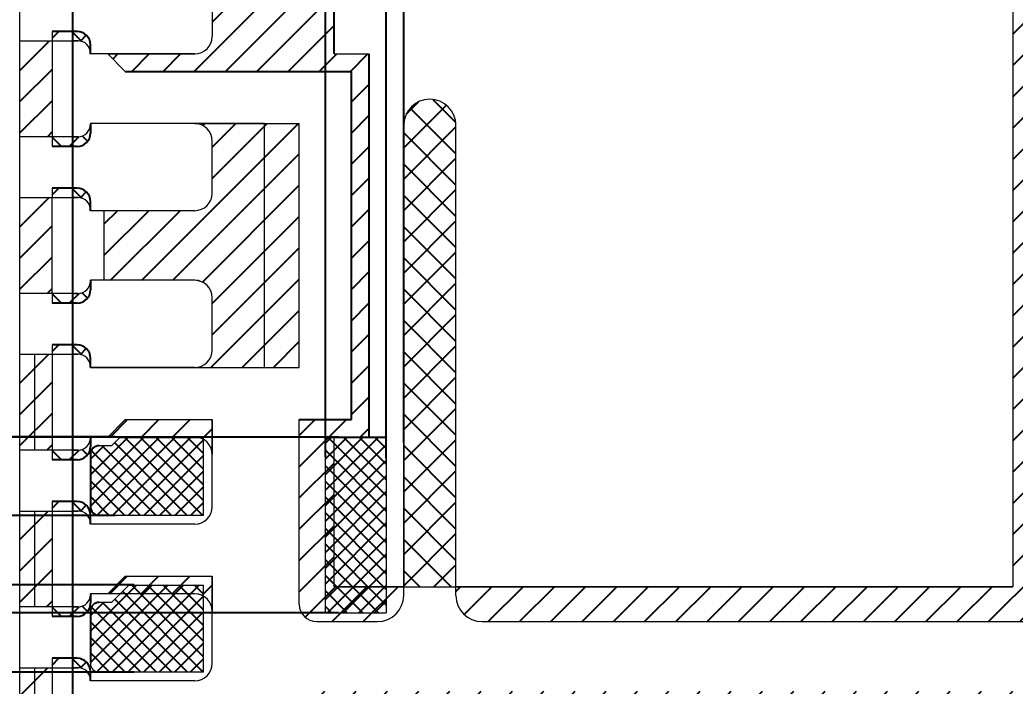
# Model space of a CAD drawing. Extents: x -4.2 to 13.4, y -4.2 to 26.3.
# Drawn here: x 10.206 to 11.636, y 23.501 to 24.457 of the extents above; entities that cross this region are included whole.
import ezdxf

# ---------------------------------------------------------------- set-up
doc = ezdxf.new("R2010")
doc.units = 0
doc.linetypes.add('SLD-Solid', pattern=[0])
doc.layers.add('AM_4', color=3, linetype='Continuous', lineweight=25)
doc.layers.add('LDF', color=7, linetype='SLD-Solid')
doc.layers.add('LF-LINE', color=1, linetype='Continuous')
doc.styles.get("Standard").update_dxf_attribs({"font": 'calibri.ttf'})
doc.dimstyles.new('副本 1 4', dxfattribs={"dimscale": 0.04, "dimtxt": 2.5, "dimasz": 2.5, "dimexe": 1.25, "dimexo": 0.625, "dimtad": 0, "dimdec": 3, "dimlfac": 2, "dimzin": 1, "dimtxsty": 'Standard', "dimcen": 2.5, "dimadec": 0, "dimazin": 0, "dimtfac": 1, "dimtdec": 3, "dimtmove": 0, "dimatfit": 3, "dimfxl": 1, "dimarcsym": 0})

# ---------------------------------------------------------------- blocks, each defined once
blk = doc.blocks.new('A$C153C7E87')
h = blk.add_hatch()
h.set_pattern_fill('ANSI31', color=256, scale=0.002, angle=-90)
h.set_pattern_definition([(315, (0.1790674, -0.5493263), (0.00449013, 0.00449013), [])])
h.paths.add_polyline_path([(0.18918, -0.5628), (0.18918, -0.49655), (0.17993, -0.49655), (0.17993, -0.5428), (0.17393, -0.5428), (0.17393, -0.5628)])
h.paths.add_polyline_path([(0.18918, -0.47905), (0.18918, -0.45155), (0.17993, -0.45155), (0.17993, -0.47905)])
h.paths.add_polyline_path([(0.18918, -0.43405), (0.18918, -0.40655), (0.17993, -0.40655), (0.17993, -0.43405)])
h.paths.add_polyline_path([(0.18918, -0.38905), (0.18918, -0.36155), (0.17993, -0.36155), (0.17993, -0.38905)])
h.paths.add_polyline_path([(0.18918, -0.34405), (0.18918, -0.31655), (0.17993, -0.31655), (0.17993, -0.34405)])
h.paths.add_polyline_path([(0.18918, -0.29905), (0.18918, -0.25405), (0.17993, -0.25405), (0.17993, -0.29905)])
h.paths.add_polyline_path([(0.18918, -0.23655), (0.18918, -0.20905), (0.17993, -0.20905), (0.17993, -0.23655)])
h.paths.add_polyline_path([(0.18918, -0.19155), (0.18918, -0.16405), (0.17993, -0.16405), (0.17993, -0.19155)])
h.paths.add_polyline_path([(0.18918, -0.14655), (0.18918, -0.11905), (0.17993, -0.11905), (0.17993, -0.14655)])
h.paths.add_polyline_path([(0.18918, -0.10155), (0.18918, -0.07405), (0.17993, -0.07405), (0.17993, -0.10155)])
h.paths.add_polyline_path([(0.18918, -0.05655), (0.18918, 0.0022), (0.17993, 0.0022), (0.17993, -0.05655)])
h.paths.add_polyline_path([(0.15893, 0.0232), (0.15893, 0.03245), (0.13818, 0.03245), (0.13818, 0.0232)])
h.paths.add_polyline_path([(0.12068, 0.0232), (0.12068, 0.03245), (0.09318, 0.03245), (0.09318, 0.0232)])
h.paths.add_polyline_path([(0.07568, 0.0232), (0.07568, 0.03245), (0.04818, 0.03245), (0.04818, 0.0232)])
h.paths.add_polyline_path([(0.03068, 0.0232), (0.03068, 0.03245), (0.00318, 0.03245), (0.00318, 0.0232)])
h.paths.add_polyline_path([(-0.01432, 0.0232), (-0.01432, 0.03245), (-0.04182, 0.03245), (-0.04182, 0.0232)])
h.paths.add_polyline_path([(-0.05932, 0.0232), (-0.05932, 0.03245), (-0.08682, 0.03245), (-0.08682, 0.0232)])
h.paths.add_polyline_path([(-0.10432, 0.0232), (-0.10432, 0.03245), (-0.13182, 0.03245), (-0.13182, 0.0232)])
h.paths.add_polyline_path([(-0.14932, 0.0232), (-0.14932, 0.03245), (-0.17682, 0.03245), (-0.17682, 0.0232)])
h.paths.add_polyline_path([(-0.19432, 0.0232), (-0.19432, 0.03245), (-0.22182, 0.03245), (-0.22182, 0.0232)])
h.paths.add_polyline_path([(-0.23932, 0.0232), (-0.23932, 0.03245), (-0.26682, 0.03245), (-0.26682, 0.0232)])
h.paths.add_polyline_path([(-0.28432, 0.0232), (-0.28432, 0.03245), (-0.31107, 0.03245), (-0.31107, 0.0232)])
h.paths.add_polyline_path([(-0.28732, -0.59805), (-0.28732, -0.5888), (-0.31107, -0.5888), (-0.31107, -0.59805)])
h.paths.add_polyline_path([(-0.24232, -0.59805), (-0.24232, -0.5888), (-0.26982, -0.5888), (-0.26982, -0.59805)])
h.paths.add_polyline_path([(-0.19732, -0.59805), (-0.19732, -0.5888), (-0.22482, -0.5888), (-0.22482, -0.59805)])
h.paths.add_polyline_path([(-0.15232, -0.59805), (-0.15232, -0.5888), (-0.17982, -0.5888), (-0.17982, -0.59805)])
h.paths.add_polyline_path([(-0.10732, -0.59805), (-0.10732, -0.5888), (-0.13482, -0.5888), (-0.13482, -0.59805)])
h.paths.add_polyline_path([(-0.06232, -0.59805), (-0.06232, -0.5888), (-0.08982, -0.5888), (-0.08982, -0.59805)])
h.paths.add_polyline_path([(-0.01732, -0.59805), (-0.01732, -0.5888), (-0.04482, -0.5888), (-0.04482, -0.59805)])
h.paths.add_polyline_path([(0.02768, -0.59805), (0.02768, -0.5888), (0.00018, -0.5888), (0.00018, -0.59805)])
h.paths.add_polyline_path([(0.07268, -0.59805), (0.07268, -0.5888), (0.04518, -0.5888), (0.04518, -0.59805)])
h.paths.add_polyline_path([(0.11768, -0.59805), (0.11768, -0.5888), (0.09018, -0.5888), (0.09018, -0.59805)])
h.paths.add_polyline_path([(0.15893, -0.59805), (0.15893, -0.5888), (0.13518, -0.5888), (0.13518, -0.59805)])
at = {"linetype": 'ByBlock', "ltscale": 10}
h = blk.add_hatch(dxfattribs=at)
h.set_pattern_fill('ANSI37', color=3, scale=0.002, angle=90, style=0)
h.set_pattern_definition([(135, (-0.058488, 0.0201184), (-0.0044901, -0.0044901), []), (225, (-0.058488, 0.0201184), (0.0044901, -0.0044901), [])])
h.paths.add_polyline_path([(-0.05932, 0.0232), (-0.05932, 0.0172), (-0.05662, 0.0172), (-0.05662, 0.0232)])
h.paths.add_polyline_path([(-0.05932, 0.0172), (-0.05932, 0.0157, -0.413571), (-0.06281, 0.0122), (-0.06042, 0.0122, 0.414214), (-0.05662, 0.016), (-0.05662, 0.0172)])
h.paths.add_polyline_path([(-0.04462, 0.0232), (-0.04462, 0.0172), (-0.04182, 0.0172), (-0.04182, 0.0232)])
h.paths.add_polyline_path([(-0.04462, 0.0172), (-0.04462, 0.016, 0.414214), (-0.04082, 0.0122), (-0.03831, 0.0122, -0.414856), (-0.04182, 0.0157), (-0.04182, 0.0172)])
h = blk.add_hatch(dxfattribs=at)
h.set_pattern_fill('ANSI37', color=3, scale=0.002, angle=90, style=0)
h.set_pattern_definition([(135, (-0.013488, 0.0201184), (-0.0044901, -0.0044901), []), (225, (-0.013488, 0.0201184), (0.0044901, -0.0044901), [])])
h.paths.add_polyline_path([(-0.01432, 0.0232), (-0.01432, 0.0172), (-0.01162, 0.0172), (-0.01162, 0.0232)])
h.paths.add_polyline_path([(-0.01432, 0.0172), (-0.01432, 0.0157, -0.413571), (-0.01781, 0.0122), (-0.01542, 0.0122, 0.414214), (-0.01162, 0.016), (-0.01162, 0.0172)])
h.paths.add_polyline_path([(0.00038, 0.0232), (0.00038, 0.0172), (0.00318, 0.0172), (0.00318, 0.0232)])
h.paths.add_polyline_path([(0.00038, 0.0172), (0.00038, 0.016, 0.414214), (0.00418, 0.0122), (0.00669, 0.0122, -0.414856), (0.00318, 0.0157), (0.00318, 0.0172)])
h = blk.add_hatch(dxfattribs=at)
h.set_pattern_fill('ANSI37', color=3, scale=0.002, angle=90, style=0)
h.set_pattern_definition([(135, (0.031512, 0.0201184), (-0.0044901, -0.0044901), []), (225, (0.031512, 0.0201184), (0.0044901, -0.0044901), [])])
h.paths.add_polyline_path([(0.03068, 0.0232), (0.03068, 0.0172), (0.03338, 0.0172), (0.03338, 0.0232)])
h.paths.add_polyline_path([(0.03068, 0.0172), (0.03068, 0.0157, -0.413571), (0.02719, 0.0122), (0.02958, 0.0122, 0.414214), (0.03338, 0.016), (0.03338, 0.0172)])
h.paths.add_polyline_path([(0.04538, 0.0232), (0.04538, 0.0172), (0.04818, 0.0172), (0.04818, 0.0232)])
h.paths.add_polyline_path([(0.04538, 0.0172), (0.04538, 0.016, 0.414214), (0.04918, 0.0122), (0.05169, 0.0122, -0.414856), (0.04818, 0.0157), (0.04818, 0.0172)])
h = blk.add_hatch(dxfattribs=at)
h.set_pattern_fill('ANSI37', color=3, scale=0.002, angle=90, style=0)
h.set_pattern_definition([(135, (0.076512, 0.0201184), (-0.0044901, -0.0044901), []), (225, (0.076512, 0.0201184), (0.0044901, -0.0044901), [])])
h.paths.add_polyline_path([(0.07568, 0.0232), (0.07568, 0.0172), (0.07838, 0.0172), (0.07838, 0.0232)])
h.paths.add_polyline_path([(0.07568, 0.0172), (0.07568, 0.0157, -0.413571), (0.07219, 0.0122), (0.07458, 0.0122, 0.414214), (0.07838, 0.016), (0.07838, 0.0172)])
h.paths.add_polyline_path([(0.09038, 0.0232), (0.09038, 0.0172), (0.09318, 0.0172), (0.09318, 0.0232)])
h.paths.add_polyline_path([(0.09038, 0.0172), (0.09038, 0.016, 0.414214), (0.09418, 0.0122), (0.09669, 0.0122, -0.414856), (0.09318, 0.0157), (0.09318, 0.0172)])
h = blk.add_hatch(dxfattribs=at)
h.set_pattern_fill('ANSI37', color=3, scale=0.002, angle=90, style=0)
h.set_pattern_definition([(135, (0.121512, 0.0201184), (-0.0044901, -0.0044901), []), (225, (0.121512, 0.0201184), (0.0044901, -0.0044901), [])])
h.paths.add_polyline_path([(0.12068, 0.0232), (0.12068, 0.0172), (0.12338, 0.0172), (0.12338, 0.0232)])
h.paths.add_polyline_path([(0.12068, 0.0172), (0.12068, 0.0157, -0.413571), (0.11719, 0.0122), (0.11958, 0.0122, 0.414214), (0.12338, 0.016), (0.12338, 0.0172)])
h.paths.add_polyline_path([(0.13538, 0.0232), (0.13538, 0.0172), (0.13818, 0.0172), (0.13818, 0.0232)])
h.paths.add_polyline_path([(0.13538, 0.0172), (0.13538, 0.016, 0.414214), (0.13918, 0.0122), (0.14169, 0.0122, -0.414856), (0.13818, 0.0157), (0.13818, 0.0172)])
h = blk.add_hatch()
h.set_pattern_fill('ANSI31', scale=0.002, angle=-90, style=0)
h.set_pattern_definition([(315, (-9.3719327, 7.568336), (0.004490128, 0.004490128), [])])
h.paths.add_polyline_path([(0.01193, -0.0228), (0.01193, 0.0022), (0.00693, 0.0072), (0.00693, -0.0178, -0.414214), (0.00193, -0.0228)], flags=17)
h.paths.add_polyline_path([(-0.03307, -0.0228), (-0.03307, 0.0022), (-0.03807, 0.0072), (-0.03807, -0.0178, -0.414214), (-0.04307, -0.0228)])
h.paths.add_polyline_path([(-0.07807, -0.0228), (-0.07807, 0.0022), (-0.08307, 0.0072), (-0.08307, -0.0178, -0.414214), (-0.08807, -0.0228)])
h.paths.add_polyline_path([(-0.12307, -0.0228), (-0.12307, 0.0022), (-0.12807, 0.0072), (-0.12807, -0.0178, -0.414214), (-0.13307, -0.0228)])
h.paths.add_polyline_path([(-0.16807, -0.0228), (-0.16807, 0.0022), (-0.17307, 0.0072), (-0.17307, -0.0178, -0.414214), (-0.17807, -0.0228)])
h.paths.add_polyline_path([(-0.21307, -0.0228), (-0.21307, 0.0022), (-0.21807, 0.0072), (-0.21807, -0.0178, -0.414214), (-0.22307, -0.0228)])
h.paths.add_polyline_path([(-0.25807, -0.0228), (-0.25807, 0.0022), (-0.26307, 0.0072), (-0.26307, -0.0178, -0.414214), (-0.26807, -0.0228)])
h.paths.add_polyline_path([(-0.28307, -0.0228, -0.414214), (-0.28807, -0.0178), (-0.28807, 0.0072), (-0.29307, 0.0022), (-0.29307, -0.0228)])
h.paths.add_polyline_path([(-0.28607, -0.0478), (-0.28607, -0.0378), (-0.31107, -0.0378), (-0.31607, -0.0428), (-0.29107, -0.0428, -0.414214)])
h.paths.add_polyline_path([(-0.28607, -0.0728), (-0.28607, -0.0628, -0.414214), (-0.29107, -0.0678), (-0.31607, -0.0678), (-0.31107, -0.0728)])
h.paths.add_polyline_path([(-0.29107, -0.1328, -0.414214), (-0.28607, -0.1378), (-0.28607, -0.1278), (-0.31107, -0.1278), (-0.31607, -0.1328)])
h.paths.add_polyline_path([(-0.28607, -0.1628), (-0.28607, -0.1528, -0.414214), (-0.29107, -0.1578), (-0.31607, -0.1578), (-0.31107, -0.1628)])
h.paths.add_polyline_path([(-0.28607, -0.2078), (-0.28607, -0.1978, -0.414214), (-0.29107, -0.2028), (-0.31607, -0.2028), (-0.31107, -0.2078)])
h.paths.add_polyline_path([(-0.29107, -0.2678, -0.414214), (-0.28607, -0.2728), (-0.28607, -0.2628), (-0.31107, -0.2628), (-0.31607, -0.2678)])
h.paths.add_polyline_path([(-0.25107, -0.3378), (-0.25107, -0.3228), (-0.25107, -0.2928), (-0.26107, -0.2928), (-0.26107, -0.3003), (-0.28607, -0.3003), (-0.28607, -0.2878, -0.414214), (-0.29107, -0.2928), (-0.31707, -0.2928), (-0.31207, -0.2978), (-0.31207, -0.3078), (-0.31707, -0.3128), (-0.32107, -0.3128), (-0.32107, -0.31305, -0.414214), (-0.32457, -0.31655), (-0.32607, -0.31655), (-0.32607, -0.33405), (-0.32457, -0.33405, -0.414214), (-0.32107, -0.33755), (-0.32107, -0.3378)])
h.paths.add_polyline_path([(-0.18107, -0.3478), (-0.18107, -0.3003), (-0.20607, -0.3003), (-0.20607, -0.3228), (-0.22857, -0.3228), (-0.22857, -0.3478)])
h.paths.add_polyline_path([(0.13893, -0.5428), (0.13893, -0.5728), (0.14893, -0.5628), (0.17393, -0.5628), (0.17393, -0.5428), (0.14893, -0.5428), (0.14893, -0.5253, 0.414214), (0.13893, -0.5153), (-0.29107, -0.5153, 0.414214), (-0.30107, -0.5253), (-0.30107, -0.5428), (-0.32607, -0.5428), (-0.32607, -0.5628), (-0.30107, -0.5628), (-0.29107, -0.5728), (-0.29107, -0.5428)])
h.paths.add_polyline_path([(-0.25107, -0.5688), (-0.24607, -0.5738), (-0.24607, -0.5578), (-0.26607, -0.5578), (-0.26607, -0.5738), (-0.26107, -0.5688)])
h.paths.add_polyline_path([(-0.20607, -0.5688), (-0.20107, -0.5738), (-0.20107, -0.5578), (-0.22107, -0.5578), (-0.22107, -0.5738), (-0.21607, -0.5688)])
h.paths.add_polyline_path([(-0.16107, -0.5688), (-0.15607, -0.5738), (-0.15607, -0.5578), (-0.17607, -0.5578), (-0.17607, -0.5738), (-0.17107, -0.5688)])
h.paths.add_polyline_path([(-0.11607, -0.5688), (-0.11107, -0.5738), (-0.11107, -0.5578), (-0.13107, -0.5578), (-0.13107, -0.5738), (-0.12607, -0.5688)])
h.paths.add_polyline_path([(-0.07107, -0.5688), (-0.06607, -0.5738), (-0.06607, -0.5578), (-0.08607, -0.5578), (-0.08607, -0.5738), (-0.08107, -0.5688)])
h.paths.add_polyline_path([(-0.02607, -0.5688), (-0.02107, -0.5738), (-0.02107, -0.5578), (-0.04107, -0.5578), (-0.04107, -0.5738), (-0.03607, -0.5688)])
h.paths.add_polyline_path([(0.01893, -0.5688), (0.02393, -0.5738), (0.02393, -0.5578), (0.00393, -0.5578), (0.00393, -0.5738), (0.00893, -0.5688)])
h.paths.add_polyline_path([(0.06393, -0.5688), (0.06893, -0.5738), (0.06893, -0.5578), (0.04893, -0.5578), (0.04893, -0.5738), (0.05393, -0.5688)])
h.paths.add_polyline_path([(0.10893, -0.5688), (0.11393, -0.5738), (0.11393, -0.5578), (0.09393, -0.5578), (0.09393, -0.5738), (0.09893, -0.5688)])
h.paths.add_polyline_path([(0.16493, -0.4753), (0.15993, -0.4703), (0.15993, -0.4603), (0.16493, -0.4553), (0.14893, -0.4553), (0.14893, -0.4753)])
h.paths.add_polyline_path([(0.16493, -0.4303), (0.15993, -0.4253), (0.15993, -0.4153), (0.16493, -0.4103), (0.14893, -0.4103), (0.14893, -0.4303)])
h.paths.add_polyline_path([(0.16493, -0.3853), (0.15993, -0.3803), (0.15993, -0.3703), (0.16493, -0.3653), (0.14893, -0.3653), (0.14893, -0.3853)])
h.paths.add_polyline_path([(0.16493, -0.3403), (0.15993, -0.3353), (0.15993, -0.3253), (0.16493, -0.3203), (0.14893, -0.3203), (0.14893, -0.3403)])
h.paths.add_polyline_path([(0.14693, -0.0578), (0.14693, -0.0528), (0.14693, 0.0022), (0.14227, 0.00686), (0.14193, 0.00651), (0.14193, -0.0178, -0.414214), (0.13693, -0.0228), (0.12193, -0.0228, -0.414214), (0.11693, -0.0178), (0.11693, 0.0072), (0.11193, 0.0022), (0.11193, -0.0628), (0.01193, -0.0628), (0.01193, -0.0478), (-0.04107, -0.0478, 0.414214), (-0.04607, -0.0528), (-0.04607, -0.0703, 0.414214), (-0.03857, -0.0778), (-0.03607, -0.0778), (-0.03607, -0.0578), (0.00693, -0.0578), (0.00693, -0.0678), (0.11693, -0.0678), (0.11693, -0.0578)])
h.paths.add_polyline_path([(0.16493, -0.0978), (0.15993, -0.0928), (0.15993, -0.0828), (0.16493, -0.0778), (0.14893, -0.0778), (0.14893, -0.0978)])
h.paths.add_polyline_path([(0.16493, -0.1428), (0.15993, -0.1378), (0.15993, -0.1278), (0.16493, -0.1228), (0.14893, -0.1228), (0.14893, -0.1428)])
h.paths.add_polyline_path([(0.16493, -0.1878), (0.15993, -0.1828), (0.15993, -0.1728), (0.16493, -0.1678), (0.14893, -0.1678), (0.14893, -0.1878)])
h.paths.add_polyline_path([(0.16493, -0.2328), (0.15993, -0.2278), (0.15993, -0.2178), (0.16493, -0.2128), (0.14893, -0.2128), (0.14893, -0.2328)])
h.paths.add_polyline_path([(0.15993, -0.2628), (0.15993, -0.2578), (0.14693, -0.2578), (0.14693, -0.2528), (-0.03607, -0.2528), (-0.03607, -0.0928), (-0.03857, -0.0928, 0.414214), (-0.04607, -0.1003), (-0.04607, -0.2578, 0.414214), (-0.04107, -0.2628)])
h.paths.add_polyline_path([(-0.26107, -0.2478), (-0.26107, -0.2628), (-0.16607, -0.2628), (-0.16607, -0.2928), (-0.07607, -0.2928), (-0.07607, -0.26949), (-0.07607, -0.2628), (-0.06607, -0.2628), (-0.06607, -0.0478), (-0.26107, -0.0478), (-0.26107, -0.0878), (-0.29107, -0.0878, -0.414214), (-0.28607, -0.0928), (-0.28607, -0.1078, -0.414214), (-0.29107, -0.1128), (-0.26107, -0.1128), (-0.26107, -0.2228), (-0.29107, -0.2228, -0.414214), (-0.28607, -0.2278), (-0.28607, -0.2428, -0.414214), (-0.29107, -0.2478)])
h.paths.add_polyline_path([(-0.25107, -0.0828), (-0.22607, -0.0578), (-0.07607, -0.0578), (-0.07607, -0.2528), (-0.25107, -0.2528)], flags=16)
edge = h.paths.add_edge_path()
edge.add_line((0.07193, 0.0082), (0.05193, 0.0082))
edge.add_line((0.05193, 0.0082), (0.05193, -0.0178))
edge.add_arc((0.04693, -0.0178), 0.005, -90, 0, ccw=False)
edge.add_line((0.04693, -0.0228), (0.03193, -0.0228))
edge.add_arc((0.03193, -0.0178), 0.005, -180, -90, ccw=False)
edge.add_line((0.02693, -0.0178), (0.02693, -0.0378))
edge.add_line((0.02693, -0.0378), (0.02693, -0.0478))
edge.add_line((0.02693, -0.0478), (0.09693, -0.0478))
edge.add_line((0.09693, -0.0478), (0.09693, -0.0178))
edge.add_arc((0.09193, -0.0178), 0.005, -90, 0, ccw=False)
edge.add_line((0.09193, -0.0228), (0.07693, -0.0228))
edge.add_arc((0.07693, -0.0178), 0.005, -180, -90, ccw=False)
edge.add_line((0.07193, -0.0178), (0.07193, 0.0082))
h = blk.add_hatch()
h.set_pattern_fill('NET', color=3, scale=0.002, angle=-45)
h.set_pattern_definition([(315, (-0.203535, 1.6764185), (0.004490128, 0.004490128), []), (45, (-0.203535, 1.6764185), (-0.004490128, 0.004490128), [])])
edge = h.paths.add_edge_path()
edge.add_line((-0.03607, -0.0778), (-0.03607, -0.0928))
edge.add_line((-0.03607, -0.0928), (0.09643, -0.0928))
edge.add_arc((0.09643, -0.0853), 0.0075, 270, 360)
edge.add_arc((0.09643, -0.0853), 0.0075, 0, 90)
edge.add_line((0.09643, -0.0778), (-0.03607, -0.0778))
edge = h.paths.add_edge_path()
edge.add_arc((0.15893, -0.0653), 0.005, 0, 360)
edge = h.paths.add_edge_path()
edge.add_arc((0.15893, -0.1103), 0.005, 0, 360)
edge = h.paths.add_edge_path()
edge.add_arc((0.15893, -0.1553), 0.005, 0, 360)
edge = h.paths.add_edge_path()
edge.add_arc((0.15893, -0.2003), 0.005, 0, 360)
edge = h.paths.add_edge_path()
edge.add_arc((0.15893, -0.2453), 0.005, 0, 360)
edge = h.paths.add_edge_path()
edge.add_arc((0.15893, -0.3078), 0.005, 0, 360)
edge = h.paths.add_edge_path()
edge.add_arc((0.15893, -0.3528), 0.005, 0, 360)
edge = h.paths.add_edge_path()
edge.add_arc((0.15893, -0.3978), 0.005, 0, 360)
edge = h.paths.add_edge_path()
edge.add_arc((0.15893, -0.4428), 0.005, 0, 360)
edge = h.paths.add_edge_path()
edge.add_arc((0.15893, -0.4878), 0.005, 0, 360)
h.paths.add_polyline_path([(0.13893, -0.4953), (0.13893, -0.2928), (-0.07607, -0.2928), (-0.07607, -0.3028), (-0.07607, -0.31655), (-0.06107, -0.31655), (-0.06107, -0.30655), (-0.02107, -0.30655), (-0.02107, -0.47405), (-0.12107, -0.47405), (-0.12107, -0.31655), (-0.07607, -0.31655), (-0.07607, -0.3028), (-0.16607, -0.3028), (-0.16607, -0.3628), (-0.29107, -0.3628), (-0.29107, -0.4953)])
h.paths.add_polyline_path([(0.00893, -0.47405), (0.00893, -0.30655), (0.10893, -0.30655), (0.10893, -0.47405)], flags=16)
h.paths.add_polyline_path([(-0.15107, -0.47405), (-0.25107, -0.47405), (-0.25107, -0.37405), (-0.15107, -0.37405)], flags=16)
h.paths.add_polyline_path([(-0.22857, -0.3003), (-0.20607, -0.3003), (-0.20607, -0.2928), (-0.24357, -0.2928), (-0.24357, -0.3228), (-0.22857, -0.3228)], flags=17)
edge = h.paths.add_edge_path()
edge.add_arc((-0.31207, -0.3878), 0.005, 0, 360)
edge = h.paths.add_edge_path()
edge.add_arc((-0.31207, -0.4328), 0.005, 0, 360)
edge = h.paths.add_edge_path()
edge.add_arc((-0.31207, -0.4778), 0.005, 0, 360)
at = {"color": 6, "linetype": 'SLD-Solid'}
blk.add_line((-0.32607, 0.0172), (0.17393, 0.0172), dxfattribs=at)
blk.add_line((-0.32607, 0.0172), (0.17393, 0.0172), dxfattribs=at)
at = {"color": 7, "linetype": 'ByBlock'}
blk.add_line((0.11193, 0.0022), (0.11193, -0.0628), dxfattribs=at)
at = {"color": 7}
for p, q in [((0.01193, -0.0478), (0.01193, -0.0628)), ((0.00693, -0.0578), (0.00693, -0.0678)), ((0.11693, -0.0578), (0.14693, -0.0578)), ((0.01193, -0.0628), (0.11193, -0.0628)), ((0.11693, -0.0678), (0.00693, -0.0678))]:
    blk.add_line(p, q, dxfattribs=at)
at = {"layer": 'LDF', "linetype": 'SLD-Solid', "lineweight": 15}
for p, q in [((-0.34132, 0.03245), (0.18918, 0.03245)), ((-0.08682, 0.03245), (-0.05932, 0.03245)), ((-0.08682, 0.03245), (-0.05932, 0.03245)), ((-0.05932, 0.03245), (-0.05932, 0.0232)), ((-0.05932, 0.03245), (-0.05932, 0.0172)), ((-0.05932, 0.03245), (-0.05932, 0.0232)), ((-0.05932, 0.03245), (-0.05932, 0.0172)), ((-0.04182, 0.0172), (-0.04182, 0.03245)), ((-0.04182, 0.0232), (-0.04182, 0.03245)), ((-0.04182, 0.03245), (-0.01432, 0.03245)), ((-0.04182, 0.0172), (-0.04182, 0.03245)), ((-0.04182, 0.0232), (-0.04182, 0.03245)), ((-0.04182, 0.03245), (-0.01432, 0.03245)), ((-0.01432, 0.03245), (-0.01432, 0.0232)), ((-0.01432, 0.03245), (-0.01432, 0.0172)), ((-0.01432, 0.03245), (-0.01432, 0.0232)), ((-0.01432, 0.03245), (-0.01432, 0.0172)), ((0.00318, 0.0172), (0.00318, 0.03245)), ((0.00318, 0.0232), (0.00318, 0.03245)), ((0.00318, 0.03245), (0.03068, 0.03245)), ((0.00318, 0.0172), (0.00318, 0.03245)), ((0.00318, 0.0232), (0.00318, 0.03245)), ((0.00318, 0.03245), (0.03068, 0.03245)), ((0.03068, 0.03245), (0.03068, 0.0232)), ((0.03068, 0.03245), (0.03068, 0.0172)), ((0.03068, 0.03245), (0.03068, 0.0232)), ((0.03068, 0.03245), (0.03068, 0.0172)), ((0.04818, 0.0172), (0.04818, 0.03245)), ((0.04818, 0.0172), (0.04818, 0.03245)), ((0.07568, 0.03245), (0.07568, 0.0172)), ((0.09318, 0.0172), (0.09318, 0.03245)), ((0.09318, 0.0232), (0.09318, 0.03245)), ((0.09318, 0.03245), (0.12068, 0.03245)), ((0.12068, 0.03245), (0.12068, 0.0232)), ((0.12068, 0.03245), (0.12068, 0.0172)), ((-0.05932, 0.0282), (-0.05932, 0.0172)), ((-0.04182, 0.0172), (-0.04182, 0.0282)), ((-0.01432, 0.0282), (-0.01432, 0.0172)), ((0.00318, 0.0172), (0.00318, 0.0282)), ((0.03068, 0.0282), (0.03068, 0.0172)), ((0.04818, 0.0172), (0.04818, 0.0282)), ((0.07568, 0.0282), (0.07568, 0.0172)), ((0.07568, 0.0282), (0.07568, 0.0172)), ((0.09318, 0.0172), (0.09318, 0.0282)), ((0.12068, 0.0282), (0.12068, 0.0172)), ((-0.05662, 0.0232), (-0.08962, 0.0232)), ((-0.05662, 0.0232), (-0.08962, 0.0232)), ((-0.05932, 0.0232), (-0.05932, 0.0172)), ((-0.05932, 0.0232), (-0.05932, 0.0172)), ((-0.05932, 0.0232), (-0.05932, 0.0172)), ((-0.05932, 0.0232), (-0.05932, 0.0172)), ((-0.01162, 0.0232), (-0.04462, 0.0232)), ((-0.01162, 0.0232), (-0.04462, 0.0232)), ((-0.04182, 0.0172), (-0.04182, 0.0232)), ((-0.04182, 0.0172), (-0.04182, 0.0232)), ((-0.04182, 0.0172), (-0.04182, 0.0232)), ((-0.04182, 0.0172), (-0.04182, 0.0232)), ((-0.01432, 0.0232), (-0.01432, 0.0172)), ((-0.01432, 0.0232), (-0.01432, 0.0172)), ((-0.01432, 0.0232), (-0.01432, 0.0172)), ((-0.01432, 0.0232), (-0.01432, 0.0172)), ((0.03338, 0.0232), (0.00038, 0.0232)), ((0.00318, 0.0172), (0.00318, 0.0232)), ((0.00318, 0.0172), (0.00318, 0.0232)), ((0.00318, 0.0172), (0.00318, 0.0232)), ((0.03338, 0.0232), (0.00318, 0.0232)), ((0.00318, 0.0172), (0.00318, 0.0232)), ((0.03068, 0.0232), (0.03068, 0.0172)), ((0.03068, 0.0232), (0.03068, 0.0172)), ((0.03068, 0.0232), (0.03068, 0.0172)), ((0.03068, 0.0232), (0.03068, 0.0172)), ((0.04818, 0.0232), (0.04538, 0.0232)), ((0.04818, 0.0172), (0.04818, 0.0232)), ((0.04818, 0.0172), (0.04818, 0.0232)), ((0.04818, 0.0172), (0.04818, 0.0232)), ((0.04818, 0.0232), (0.07568, 0.0232)), ((0.07568, 0.0232), (0.07568, 0.0172)), ((0.07568, 0.0232), (0.07568, 0.0172)), ((0.07838, 0.0232), (0.07568, 0.0232)), ((0.07568, 0.0232), (0.07568, 0.0172)), ((0.12338, 0.0232), (0.09038, 0.0232)), ((0.09318, 0.0172), (0.09318, 0.0232)), ((0.09318, 0.0172), (0.09318, 0.0232)), ((0.09318, 0.0172), (0.09318, 0.0232)), ((0.12068, 0.0232), (0.12068, 0.0172)), ((0.12068, 0.0232), (0.12068, 0.0172)), ((0.12068, 0.0232), (0.12068, 0.0172)), ((-0.05932, 0.0172), (-0.05932, 0.0157)), ((-0.05932, 0.0172), (-0.05932, 0.0157)), ((-0.05932, 0.0172), (-0.04182, 0.0172)), ((-0.05932, 0.0157), (-0.05932, 0.0172)), ((-0.05932, 0.0172), (-0.05932, 0.0157)), ((-0.04182, 0.0157), (-0.04182, 0.0172)), ((-0.04182, 0.0157), (-0.04182, 0.0172)), ((-0.04182, 0.0172), (-0.04182, 0.0157)), ((-0.04182, 0.0157), (-0.04182, 0.0172)), ((-0.01432, 0.0172), (-0.01432, 0.0157)), ((-0.01432, 0.0172), (-0.01432, 0.0157)), ((-0.01432, 0.0157), (-0.01432, 0.0172)), ((-0.01432, 0.0172), (-0.01432, 0.0157)), ((0.00318, 0.0157), (0.00318, 0.0172)), ((0.00318, 0.0157), (0.00318, 0.0172)), ((0.00318, 0.0172), (0.00318, 0.0157)), ((0.00318, 0.0157), (0.00318, 0.0172)), ((0.03068, 0.0172), (0.03068, 0.0157)), ((0.03068, 0.0172), (0.03068, 0.0157)), ((0.03068, 0.0157), (0.03068, 0.0172)), ((0.03068, 0.0172), (0.03068, 0.0157)), ((0.04818, 0.0157), (0.04818, 0.0172)), ((0.04818, 0.0172), (0.04818, 0.0157)), ((0.04818, 0.0157), (0.04818, 0.0172)), ((0.07568, 0.0172), (0.07568, 0.0157)), ((0.07568, 0.0157), (0.07568, 0.0172)), ((0.07568, 0.0172), (0.07568, 0.0157)), ((0.09318, 0.0157), (0.09318, 0.0172)), ((0.09318, 0.0172), (0.09318, 0.0157)), ((0.09318, 0.0157), (0.09318, 0.0172)), ((0.12068, 0.0172), (0.12068, 0.0157)), ((0.12068, 0.0172), (0.12068, 0.0157)), ((0.12068, 0.0157), (0.12068, 0.0172)), ((-0.06307, 0.0122), (-0.06282, 0.0122)), ((-0.06307, -0.0178), (-0.06307, 0.0122)), ((-0.06307, 0.0122), (-0.06282, 0.0122)), ((-0.06282, 0.0122), (-0.06307, 0.0122)), ((-0.06307, 0.0122), (-0.06282, 0.0122)), ((-0.03832, 0.0122), (-0.03807, 0.0122)), ((-0.03832, 0.0122), (-0.03807, 0.0122)), ((-0.03807, 0.0122), (-0.03832, 0.0122)), ((-0.03832, 0.0122), (-0.03807, 0.0122)), ((-0.03807, 0.0072), (-0.03807, 0.0122)), ((-0.03807, -0.0178), (-0.03807, 0.0122)), ((-0.01807, 0.0122), (-0.01782, 0.0122)), ((-0.01807, -0.0178), (-0.01807, 0.0122)), ((-0.01807, 0.0122), (-0.01782, 0.0122)), ((-0.01782, 0.0122), (-0.01807, 0.0122)), ((-0.01807, 0.0122), (-0.01782, 0.0122)), ((0.00668, 0.0122), (0.00693, 0.0122)), ((0.00668, 0.0122), (0.00693, 0.0122)), ((0.00693, 0.0122), (0.00668, 0.0122)), ((0.00668, 0.0122), (0.00693, 0.0122)), ((0.00693, -0.0178), (0.00693, 0.0122)), ((0.00693, 0.0072), (0.00693, 0.0122)), ((0.02693, 0.0122), (0.02718, 0.0122)), ((0.02693, 0.0122), (0.02693, -0.0378)), ((0.02693, -0.0178), (0.02693, 0.0122)), ((0.02693, 0.0122), (0.02718, 0.0122)), ((0.02718, 0.0122), (0.02693, 0.0122)), ((0.02693, 0.0122), (0.02718, 0.0122)), ((0.05168, 0.0122), (0.05193, 0.0122)), ((0.05193, 0.0122), (0.05168, 0.0122)), ((0.05168, 0.0122), (0.05193, 0.0122)), ((0.05193, 0.0082), (0.05193, 0.0122)), ((0.05193, -0.0178), (0.05193, 0.0122)), ((0.07193, 0.0122), (0.07218, 0.0122)), ((0.07193, 0.0082), (0.07193, 0.0122)), ((0.07193, -0.0178), (0.07193, 0.0122)), ((0.07218, 0.0122), (0.07193, 0.0122)), ((0.07193, 0.0122), (0.07218, 0.0122)), ((0.09668, 0.0122), (0.09693, 0.0122)), ((0.09693, 0.0122), (0.09668, 0.0122)), ((0.09668, 0.0122), (0.09693, 0.0122)), ((0.09693, -0.0178), (0.09693, 0.0122)), ((0.09693, -0.0378), (0.09693, 0.0122)), ((0.11693, 0.0122), (0.11718, 0.0122)), ((0.11693, 0.0072), (0.11693, 0.0122)), ((0.11693, -0.0178), (0.11693, 0.0122)), ((0.11693, 0.0122), (0.11718, 0.0122)), ((0.11718, 0.0122), (0.11693, 0.0122)), ((-0.03807, -0.0178), (-0.03807, 0.0072)), ((-0.03807, 0.0072), (-0.03307, 0.0022)), ((0.00693, -0.0178), (0.00693, 0.0072)), ((0.00693, 0.0072), (0.01193, 0.0022)), ((0.05193, -0.0178), (0.05193, 0.0082)), ((0.05193, 0.0082), (0.07193, 0.0082)), ((0.07193, -0.0178), (0.07193, 0.0082)), ((0.11693, 0.0072), (0.11193, 0.0022)), ((0.11693, 0.0072), (0.11693, -0.0178)), ((-0.03307, 0.0022), (-0.03307, -0.0228)), ((0.01193, 0.0022), (0.01193, -0.0228)), ((0.02693, -0.0178), (0.02693, -0.0478)), ((0.09693, -0.0178), (0.09693, -0.0478)), ((-0.05807, -0.0228), (-0.04307, -0.0228)), ((-0.05807, -0.0228), (-0.03307, -0.0228)), ((-0.03307, -0.0228), (-0.04307, -0.0228)), ((-0.01307, -0.0228), (0.00193, -0.0228)), ((-0.01307, -0.0228), (0.01193, -0.0228)), ((0.01193, -0.0228), (0.00193, -0.0228)), ((0.03193, -0.0228), (0.04693, -0.0228)), ((0.07693, -0.0228), (0.09193, -0.0228)), ((0.13693, -0.0228), (0.12193, -0.0228)), ((-0.04107, -0.0478), (0.01193, -0.0478)), ((0.02693, -0.0478), (0.09693, -0.0478)), ((-0.04607, -0.0528), (-0.04607, -0.0703)), ((-0.03607, -0.0778), (-0.03607, -0.0578)), ((-0.03607, -0.0578), (-0.03607, -0.2528)), ((-0.03857, -0.0778), (0.09643, -0.0778)), ((-0.03857, -0.0778), (-0.03607, -0.0778)), ((-0.03607, -0.0778), (-0.03607, -0.0928)), ((0.09643, -0.0778), (-0.03607, -0.0778)), ((-0.03857, -0.0928), (0.09643, -0.0928)), ((-0.03857, -0.0928), (-0.03607, -0.0928)), ((-0.03607, -0.2528), (-0.03607, -0.0928)), ((-0.03607, -0.0928), (0.09643, -0.0928)), ((-0.04607, -0.1003), (-0.04607, -0.2578)), ((0.14693, -0.2528), (-0.03607, -0.2528))]:
    blk.add_line(p, q, dxfattribs=at)
at = {"layer": 'LDF', "color": 7, "linetype": 'SLD-Solid', "lineweight": 15}
for p, q in [((-0.03607, -0.0578), (0.00693, -0.0578)), ((0.11693, -0.0578), (0.11693, -0.0678))]:
    blk.add_line(p, q, dxfattribs=at)
at = {"layer": 'LDF', "linetype": 'SLD-Solid', "lineweight": 15}
for centre, radius, start, end in [((-0.06282, 0.0157), 0.0035, 270, 0), ((-0.06282, 0.0157), 0.0035, 270, 0), ((-0.06282, 0.0157), 0.0035, 270, 0), ((-0.06282, 0.0157), 0.0035, 270, 0), ((-0.06282, 0.0157), 0.0035, 270, 0), ((-0.06282, 0.0157), 0.0035, 270, 0), ((-0.06282, 0.0157), 0.0035, 270, 0), ((-0.03832, 0.0157), 0.0035, 180, 270), ((-0.03832, 0.0157), 0.0035, 180, 270), ((-0.03832, 0.0157), 0.0035, 180, 270), ((-0.03832, 0.0157), 0.0035, 180, 270), ((-0.03832, 0.0157), 0.0035, 180, 270), ((-0.03832, 0.0157), 0.0035, 180, 270), ((-0.01782, 0.0157), 0.0035, 270, 0), ((-0.01782, 0.0157), 0.0035, 270, 0), ((-0.01782, 0.0157), 0.0035, 270, 0), ((-0.01782, 0.0157), 0.0035, 270, 0), ((-0.01782, 0.0157), 0.0035, 270, 0), ((-0.01782, 0.0157), 0.0035, 270, 0), ((-0.01782, 0.0157), 0.0035, 270, 0), ((0.00668, 0.0157), 0.0035, 180, 270), ((0.00668, 0.0157), 0.0035, 180, 270), ((0.00668, 0.0157), 0.0035, 180, 270), ((0.00668, 0.0157), 0.0035, 180, 270), ((0.00668, 0.0157), 0.0035, 180, 270), ((0.00668, 0.0157), 0.0035, 180, 270), ((0.02718, 0.0157), 0.0035, 270, 0), ((0.02718, 0.0157), 0.0035, 270, 0), ((0.02718, 0.0157), 0.0035, 270, 0), ((0.02718, 0.0157), 0.0035, 270, 0), ((0.02718, 0.0157), 0.0035, 270, 0), ((0.02718, 0.0157), 0.0035, 270, 0), ((0.02718, 0.0157), 0.0035, 270, 0), ((0.05168, 0.0157), 0.0035, 180, 270), ((0.05168, 0.0157), 0.0035, 180, 270), ((0.05168, 0.0157), 0.0035, 180, 270), ((0.05168, 0.0157), 0.0035, 180, 270), ((0.07218, 0.0157), 0.0035, 270, 0), ((0.07218, 0.0157), 0.0035, 270, 0), ((0.07218, 0.0157), 0.0035, 270, 0), ((0.07218, 0.0157), 0.0035, 270, 0), ((0.07218, 0.0157), 0.0035, 270, 0), ((0.09668, 0.0157), 0.0035, 180, 270), ((0.09668, 0.0157), 0.0035, 180, 270), ((0.09668, 0.0157), 0.0035, 180, 270), ((0.09668, 0.0157), 0.0035, 180, 270), ((0.11718, 0.0157), 0.0035, 270, 0), ((0.11718, 0.0157), 0.0035, 270, 0), ((0.11718, 0.0157), 0.0035, 270, 0), ((0.11718, 0.0157), 0.0035, 270, 0), ((0.11718, 0.0157), 0.0035, 270, 0), ((-0.05807, -0.0178), 0.005, 180, 270), ((-0.05807, -0.0178), 0.005, 180, 270), ((-0.04307, -0.0178), 0.005, 270, 0), ((-0.04307, -0.0178), 0.005, 270, 0), ((-0.01307, -0.0178), 0.005, 180, 270), ((-0.01307, -0.0178), 0.005, 180, 270), ((0.00193, -0.0178), 0.005, 270, 0), ((0.00193, -0.0178), 0.005, 270, 0), ((0.03193, -0.0178), 0.005, 180, 270), ((0.03193, -0.0178), 0.005, 180, 270), ((0.04693, -0.0178), 0.005, 270, 0), ((0.04693, -0.0178), 0.005, 270, 0), ((0.07693, -0.0178), 0.005, 180, 270), ((0.07693, -0.0178), 0.005, 180, 270), ((0.09193, -0.0178), 0.005, 270, 0), ((0.09193, -0.0178), 0.005, 270, 0), ((0.12193, -0.0178), 0.005, 180, 270), ((0.12193, -0.0178), 0.005, 180, 270), ((-0.04107, -0.0528), 0.005, 90, 180), ((-0.03857, -0.0703), 0.0075, 180, 270), ((-0.03857, -0.0703), 0.0075, 180, 270), ((0.09643, -0.0853), 0.0075, 0, 90), ((0.09643, -0.0853), 0.0075, 0, 90), ((0.09643, -0.0853), 0.0075, 270, 0), ((0.09643, -0.0853), 0.0075, 270, 0), ((-0.03857, -0.1003), 0.0075, 90, 180), ((-0.03857, -0.1003), 0.0075, 90, 180)]:
    blk.add_arc(centre, radius, start, end, dxfattribs=at)
at = {"layer": 'LF-LINE'}
for p, q in [((-0.05662, 0.016), (-0.05662, 0.0232)), ((-0.04462, 0.016), (-0.04462, 0.0232)), ((-0.01162, 0.016), (-0.01162, 0.0232)), ((0.00038, 0.016), (0.00038, 0.0232)), ((0.03338, 0.016), (0.03338, 0.0232)), ((0.04538, 0.016), (0.04538, 0.0232)), ((0.07838, 0.016), (0.07838, 0.0232)), ((0.09038, 0.016), (0.09038, 0.0232)), ((0.12338, 0.016), (0.12338, 0.0232)), ((-0.06312, 0.0122), (-0.06042, 0.0122)), ((-0.03812, 0.0122), (-0.04082, 0.0122)), ((-0.01812, 0.0122), (-0.01542, 0.0122)), ((0.00688, 0.0122), (0.00418, 0.0122)), ((0.02688, 0.0122), (0.02958, 0.0122)), ((0.05188, 0.0122), (0.04918, 0.0122)), ((0.07188, 0.0122), (0.07458, 0.0122)), ((0.09688, 0.0122), (0.09418, 0.0122)), ((0.11688, 0.0122), (0.11958, 0.0122))]:
    blk.add_line(p, q, dxfattribs=at)
for centre, start, end in [((-0.06042, 0.016), 270, 0), ((-0.04082, 0.016), 180, 270), ((-0.01542, 0.016), 270, 0), ((0.00418, 0.016), 180, 270), ((0.02958, 0.016), 270, 0), ((0.04918, 0.016), 180, 270), ((0.07458, 0.016), 270, 0), ((0.09418, 0.016), 180, 270), ((0.11958, 0.016), 270, 0)]:
    blk.add_arc(centre, 0.0038, start, end, dxfattribs=at)
blk = doc.blocks.new('*D20')
at = {"layer": 'AM_4', "color": 0, "linetype": 'ByBlock', "lineweight": -2, "transparency": 16777216}
for p, q in [((637.6499, 1023.5368), (637.6499, 1023.6565)), ((638.4754, 1023.4368), (637.5999, 1023.4368)), ((637.6499, 1023.3118), (637.6499, 1023.4368)), ((638.4754, 1023.3118), (637.5999, 1023.3118)), ((637.6499, 1023.2118), (637.6499, 1023.1118))]:
    blk.add_line(p, q, dxfattribs=at)
at = {"layer": 'AM_4', "color": 0, "linetype": 'ByBlock', "transparency": 16777216}
for points in [[(637.6333, 1023.5368), (637.6666, 1023.5368), (637.6499, 1023.4368)], [(637.6333, 1023.2118), (637.6666, 1023.2118), (637.6499, 1023.3118)]]:
    blk.add_solid(points, dxfattribs=at)
at = {"layer": 'Defpoints', "color": 0, "linetype": 'ByBlock', "transparency": 16777216}
for p in [(637.6499, 1023.4368), (638.5004, 1023.4368), (638.5004, 1023.3118)]:
    blk.add_point(p, dxfattribs=at)
at = {"layer": 'AM_4', "color": 0, "linetype": 'ByBlock', "transparency": 16777216, "insert": (637.6499, 1023.933), "char_height": 0.1, "attachment_point": 5, "rotation": 90}
blk.add_mtext('min0.25', dxfattribs=at)
blk = doc.blocks.new('*D21')
at = {"layer": 'AM_4', "color": 0, "linetype": 'ByBlock', "lineweight": -2, "transparency": 16777216}
for p, q in [((637.9098, 1023.7493), (637.9098, 1023.9161)), ((638.4485, 1023.6493), (637.8598, 1023.6493)), ((637.9098, 1023.5368), (637.9098, 1023.6493)), ((638.4485, 1023.5368), (637.8598, 1023.5368)), ((637.9098, 1023.4368), (637.9098, 1023.3368))]:
    blk.add_line(p, q, dxfattribs=at)
at = {"layer": 'AM_4', "color": 0, "linetype": 'ByBlock', "transparency": 16777216}
for points in [[(637.8931, 1023.7493), (637.9265, 1023.7493), (637.9098, 1023.6493)], [(637.8931, 1023.4368), (637.9265, 1023.4368), (637.9098, 1023.5368)]]:
    blk.add_solid(points, dxfattribs=at)
at = {"layer": 'Defpoints', "color": 0, "linetype": 'ByBlock', "transparency": 16777216}
for p in [(638.4735, 1023.6493), (637.9098, 1023.5368), (638.4735, 1023.5368)]:
    blk.add_point(p, dxfattribs=at)
at = {"layer": 'AM_4', "color": 0, "linetype": 'ByBlock', "transparency": 16777216, "insert": (637.9098, 1024.2326), "char_height": 0.1, "attachment_point": 5, "rotation": 90}
blk.add_mtext('min0.225', dxfattribs=at)
blk = doc.blocks.new('*D22')
at = {"layer": 'AM_4', "color": 0, "linetype": 'ByBlock', "lineweight": -2, "transparency": 16777216}
for p, q in [((638.1686, 1023.6492), (638.1686, 1023.7791)), ((638.769, 1023.6492), (638.1186, 1023.6492)), ((638.1686, 1023.4968), (638.1686, 1023.5492)), ((638.769, 1023.3968), (638.1186, 1023.3968))]:
    blk.add_line(p, q, dxfattribs=at)
at = {"layer": 'AM_4', "color": 0, "linetype": 'ByBlock', "transparency": 16777216}
for points in [[(638.1519, 1023.5492), (638.1852, 1023.5492), (638.1686, 1023.6492)], [(638.1519, 1023.4968), (638.1852, 1023.4968), (638.1686, 1023.3968)]]:
    blk.add_solid(points, dxfattribs=at)
at = {"layer": 'Defpoints', "color": 0, "linetype": 'ByBlock', "transparency": 16777216}
for p in [(638.794, 1023.6492), (638.1686, 1023.3968), (638.794, 1023.3968)]:
    blk.add_point(p, dxfattribs=at)
at = {"layer": 'AM_4', "color": 0, "linetype": 'ByBlock', "transparency": 16777216, "insert": (638.1686, 1024.0953), "char_height": 0.1, "attachment_point": 5, "rotation": 90}
blk.add_mtext('min0,505', dxfattribs=at)
blk = doc.blocks.new('*D23')
at = {"layer": 'AM_4', "color": 0, "linetype": 'ByBlock', "lineweight": -2, "transparency": 16777216}
for p, q in [((638.7503, 1023.6206), (638.7503, 1024.9375)), ((638.8378, 1023.6183), (638.8378, 1024.9375)), ((638.6503, 1024.8875), (638.5503, 1024.8875)), ((638.8378, 1024.8875), (638.7503, 1024.8875)), ((638.9378, 1024.8875), (639.0378, 1024.8875))]:
    blk.add_line(p, q, dxfattribs=at)
at = {"layer": 'AM_4', "color": 0, "linetype": 'ByBlock', "transparency": 16777216}
for points in [[(638.6503, 1024.9041), (638.6503, 1024.8708), (638.7503, 1024.8875)], [(638.9378, 1024.9041), (638.9378, 1024.8708), (638.8378, 1024.8875)]]:
    blk.add_solid(points, dxfattribs=at)
at = {"layer": 'Defpoints', "color": 0, "linetype": 'ByBlock', "transparency": 16777216}
for p in [(638.7503, 1024.8875), (638.7503, 1023.5956), (638.8378, 1023.5933)]:
    blk.add_point(p, dxfattribs=at)
at = {"layer": 'AM_4', "color": 0, "linetype": 'ByBlock', "transparency": 16777216, "insert": (638.234, 1024.8875), "char_height": 0.1, "attachment_point": 5}
blk.add_mtext('min0,175', dxfattribs=at)
blk = doc.blocks.new('*D30')
at = {"layer": 'AM_4', "color": 0, "linetype": 'ByBlock', "lineweight": -2, "transparency": 16777216}
for p, q in [((638.8378, 1023.6408), (638.8378, 1024.8266)), ((638.8628, 1023.6408), (638.8628, 1024.8266)), ((638.7378, 1024.7766), (638.6378, 1024.7766)), ((638.8378, 1024.7766), (638.8628, 1024.7766)), ((638.9628, 1024.7766), (639.0628, 1024.7766))]:
    blk.add_line(p, q, dxfattribs=at)
at = {"layer": 'AM_4', "color": 0, "linetype": 'ByBlock', "transparency": 16777216}
for points in [[(638.7378, 1024.7933), (638.7378, 1024.76), (638.8378, 1024.7766)], [(638.9628, 1024.7933), (638.9628, 1024.76), (638.8628, 1024.7766)]]:
    blk.add_solid(points, dxfattribs=at)
at = {"layer": 'Defpoints', "color": 0, "linetype": 'ByBlock', "transparency": 16777216}
for p in [(638.8628, 1024.7766), (638.8378, 1023.6158), (638.8628, 1023.6158)]:
    blk.add_point(p, dxfattribs=at)
at = {"layer": 'AM_4', "color": 0, "linetype": 'ByBlock', "transparency": 16777216, "insert": (639.7064, 1024.7766), "char_height": 0.1, "attachment_point": 5}
blk.add_mtext('max0,050silver lack', dxfattribs=at)

msp = doc.modelspace()

# ---------------------------------------------------------------- linework, layer by layer
at = {"color": 6, "linetype": 'SLD-Solid'}
msp.add_line((10.28254, 22.19332), (10.28254, 24.69332), dxfattribs=at)
at = {"layer": 'AM_4', "color": 6, "linetype": 'Continuous'}
for p, q in [((10.40683, 23.85832), (10.30754, 23.75904)), ((10.38438, 23.85832), (10.30754, 23.78149)), ((10.36193, 23.85832), (10.30754, 23.80394)), ((10.42928, 23.85832), (10.31716, 23.7462)), ((10.45173, 23.85832), (10.33923, 23.74582)), ((10.46914, 23.74582), (10.35664, 23.85832)), ((10.47004, 23.76737), (10.37909, 23.85832)), ((10.47004, 23.78982), (10.40154, 23.85832)), ((10.47004, 23.81227), (10.42399, 23.85832)), ((10.47004, 23.83472), (10.44644, 23.85832)), ((10.47004, 23.85717), (10.46889, 23.85832)), ((10.72112, 23.8583), (10.64504, 23.78223)), ((10.69866, 23.8583), (10.64504, 23.80468)), ((10.67621, 23.8583), (10.64504, 23.82713)), ((10.65376, 23.8583), (10.64504, 23.84958)), ((10.73254, 23.77428), (10.64852, 23.8583)), ((10.73254, 23.79673), (10.67097, 23.8583)), ((10.73254, 23.81918), (10.69342, 23.8583)), ((10.73254, 23.84163), (10.71587, 23.8583)), ((10.32698, 23.84582), (10.30754, 23.82639)), ((10.42424, 23.74582), (10.32424, 23.84582)), ((10.44669, 23.74582), (10.3422, 23.85031)), ((10.47004, 23.85418), (10.36168, 23.74582)), ((10.73254, 23.84728), (10.64504, 23.75978)), ((10.40178, 23.74582), (10.30886, 23.83875)), ((10.47004, 23.83173), (10.38413, 23.74582)), ((10.73254, 23.75183), (10.64504, 23.83933)), ((10.37933, 23.74582), (10.30754, 23.81762)), ((10.73254, 23.82483), (10.64504, 23.73733)), ((10.73254, 23.72938), (10.64504, 23.81688)), ((10.47004, 23.80928), (10.40658, 23.74582)), ((10.73254, 23.80238), (10.64504, 23.71488)), ((10.35688, 23.74582), (10.30754, 23.79517)), ((10.47004, 23.78683), (10.42903, 23.74582)), ((10.73254, 23.70693), (10.64504, 23.79443)), ((10.33443, 23.74582), (10.30754, 23.77272)), ((10.73254, 23.77992), (10.64504, 23.69242)), ((10.73254, 23.68448), (10.64504, 23.77198)), ((10.47004, 23.76438), (10.45148, 23.74582)), ((10.73254, 23.75747), (10.64504, 23.66997)), ((10.73254, 23.66203), (10.64504, 23.74953)), ((10.73254, 23.73502), (10.64504, 23.64752)), ((10.73254, 23.63958), (10.64504, 23.72708)), ((10.73254, 23.71257), (10.64504, 23.62507)), ((10.73254, 23.61712), (10.64504, 23.70462)), ((10.73254, 23.69012), (10.64824, 23.60582)), ((10.72139, 23.60582), (10.64504, 23.68217)), ((10.69894, 23.60582), (10.64504, 23.65972)), ((10.73254, 23.66767), (10.67069, 23.60582)), ((10.41883, 23.64582), (10.30754, 23.53453)), ((10.39638, 23.64582), (10.30754, 23.55698)), ((10.37393, 23.64582), (10.30754, 23.57943)), ((10.44128, 23.64582), (10.31677, 23.52131)), ((10.46374, 23.64582), (10.33874, 23.52082)), ((10.47004, 23.54287), (10.36708, 23.64582)), ((10.47004, 23.56532), (10.38953, 23.64582)), ((10.47004, 23.58777), (10.41198, 23.64582)), ((10.47004, 23.61022), (10.43443, 23.64582)), ((10.47004, 23.63267), (10.45688, 23.64582)), ((10.73254, 23.64522), (10.69314, 23.60582)), ((10.46963, 23.52082), (10.35367, 23.63678)), ((10.47004, 23.62968), (10.36119, 23.52082)), ((10.67649, 23.60582), (10.64504, 23.63727)), ((10.32648, 23.62082), (10.30754, 23.60188)), ((10.40228, 23.52082), (10.30902, 23.61408)), ((10.42473, 23.52082), (10.32473, 23.62082)), ((10.44718, 23.52082), (10.34245, 23.62556)), ((10.65404, 23.60582), (10.64504, 23.61482)), ((10.73254, 23.62277), (10.71559, 23.60582)), ((10.47004, 23.60723), (10.38364, 23.52082)), ((10.37983, 23.52082), (10.30754, 23.59311)), ((10.47004, 23.58478), (10.40609, 23.52082)), ((10.35738, 23.52082), (10.30754, 23.57066)), ((10.47004, 23.56233), (10.42854, 23.52082)), ((10.33493, 23.52082), (10.30754, 23.54821)), ((10.47004, 23.53988), (10.45099, 23.52082))]:
    msp.add_line(p, q, dxfattribs=at)
at = {"layer": 'AM_4', "linetype": 'SLD-Solid', "lineweight": 15}
for p, q in [((10.33772, 23.84582), (10.35022, 23.85832)), ((10.47004, 23.74582), (10.47004, 23.85832)), ((10.64504, 23.60582), (10.64504, 23.8583)), ((10.73254, 23.8583), (10.73254, 23.60582)), ((10.33772, 23.62082), (10.36272, 23.64582)), ((10.36272, 23.64582), (10.47004, 23.64582)), ((10.47004, 23.52082), (10.47004, 23.64582)), ((10.33772, 23.62082), (10.32024, 23.62082)), ((10.64504, 23.60582), (10.73254, 23.60582)), ((10.47004, 23.52082), (10.32024, 23.52082))]:
    msp.add_line(p, q, dxfattribs=at)
at = {"layer": 'AM_4', "color": 3, "linetype": 'ByBlock'}
for p, q in [((10.35022, 23.85832), (10.47004, 23.85832)), ((10.64504, 23.8583), (10.73254, 23.8583)), ((10.30754, 23.83312), (10.30754, 23.75852))]:
    msp.add_line(p, q, dxfattribs=at)
at = {"layer": 'AM_4', "color": 3, "linetype": 'SLD-Solid', "lineweight": 15}
for p, q in [((10.33772, 23.84582), (10.32024, 23.84582)), ((10.47004, 23.74582), (10.32024, 23.74582))]:
    msp.add_line(p, q, dxfattribs=at)
at = {"layer": 'AM_4', "color": 80, "linetype": 'ByBlock'}
msp.add_line((10.30754, 23.60812), (10.30754, 23.53352), dxfattribs=at)
at = {"layer": 'AM_4', "color": 3, "linetype": 'ByBlock'}
for centre, start, end in [((10.32024, 23.83312), 90, 180), ((10.32024, 23.75852), 180, 270), ((10.32024, 23.60812), 90, 180)]:
    msp.add_arc(centre, 0.0127, start, end, dxfattribs=at)
at = {"layer": 'AM_4', "color": 3, "linetype": 'ByBlock', "lineweight": 15}
msp.add_arc((10.32024, 23.53352), 0.0127, 180, 270, dxfattribs=at)
at = {"layer": 'LDF', "linetype": 'SLD-Solid', "lineweight": 15}
for p, q in [((11.63254, 24.55832), (11.63254, 23.64332)), ((10.35754, 24.38332), (10.63254, 24.38332)), ((10.55754, 23.95832), (10.55754, 24.30832)), ((10.75754, 23.63082), (10.75754, 24.30582)), ((10.75754, 24.30582), (10.75754, 23.64332)), ((10.83254, 23.63082), (10.83254, 24.30582)), ((10.83254, 23.64332), (10.83254, 24.30582)), ((10.28254, 23.97707), (10.28254, 24.06457)), ((10.48254, 23.98332), (10.48254, 24.05832)), ((10.22754, 23.97707), (10.25254, 23.97707)), ((10.22754, 23.97707), (10.28254, 23.97707)), ((10.22754, 23.83957), (10.22754, 23.97707)), ((10.25254, 23.97707), (10.28254, 23.97707)), ((10.25254, 23.97707), (10.25254, 23.83957)), ((10.28254, 23.97707), (10.29004, 23.97707)), ((10.30754, 23.95832), (10.30754, 23.95957)), ((10.30754, 23.95832), (10.55754, 23.95832)), ((10.45754, 23.95832), (10.30754, 23.95832)), ((10.45754, 23.95832), (10.55754, 23.95832)), ((10.33254, 23.85832), (10.35754, 23.88332)), ((10.35754, 23.88332), (10.48254, 23.88332)), ((10.48254, 23.88332), (10.48254, 23.83332)), ((10.48254, 23.75832), (10.48254, 23.88332)), ((10.45754, 23.85832), (10.30754, 23.85832)), ((10.33254, 23.85832), (10.30754, 23.85832)), ((10.30754, 23.85707), (10.30754, 23.85832)), ((10.45754, 23.85832), (10.33254, 23.85832)), ((10.28254, 23.83957), (10.22754, 23.83957)), ((10.25254, 23.83957), (10.22754, 23.83957)), ((10.28254, 23.83957), (10.25254, 23.83957)), ((10.29004, 23.83957), (10.28254, 23.83957)), ((10.28254, 23.75207), (10.28254, 23.83957)), ((10.48254, 23.75832), (10.48254, 23.83332)), ((10.22754, 23.75207), (10.25254, 23.75207)), ((10.22754, 23.75207), (10.28254, 23.75207)), ((10.22754, 23.61457), (10.22754, 23.75207)), ((10.25254, 23.75207), (10.28254, 23.75207)), ((10.25254, 23.75207), (10.25254, 23.61457)), ((10.28254, 23.75207), (10.29004, 23.75207)), ((10.30754, 23.73332), (10.30754, 23.73457)), ((10.45754, 23.73332), (10.30754, 23.73332)), ((10.33254, 23.63332), (10.35754, 23.65832)), ((10.35754, 23.65832), (10.48254, 23.65832)), ((10.48254, 23.65832), (10.48254, 23.60832)), ((10.48254, 23.53332), (10.48254, 23.65832)), ((10.75754, 23.64332), (10.65754, 23.64332)), ((10.65754, 23.64332), (11.63254, 23.64332)), ((10.75754, 23.64332), (10.83254, 23.64332)), ((10.75754, 23.63082), (10.75754, 23.64332)), ((11.63254, 23.64332), (10.83254, 23.64332)), ((10.83254, 23.63082), (10.83254, 23.64332)), ((10.33254, 23.63332), (10.30754, 23.63332)), ((10.45754, 23.63332), (10.30754, 23.63332)), ((10.30754, 23.63207), (10.30754, 23.63332)), ((10.45754, 23.63332), (10.33254, 23.63332)), ((10.28254, 23.61457), (10.22754, 23.61457)), ((10.25254, 23.61457), (10.22754, 23.61457)), ((10.28254, 23.61457), (10.25254, 23.61457)), ((10.29004, 23.61457), (10.28254, 23.61457)), ((10.28254, 23.52707), (10.28254, 23.61457)), ((10.48254, 23.53332), (10.48254, 23.60832)), ((10.65754, 23.59332), (10.72004, 23.59332)), ((10.87004, 23.59332), (11.65754, 23.59332)), ((10.22754, 23.52707), (10.25254, 23.52707)), ((10.22754, 23.52707), (10.28254, 23.52707)), ((10.22754, 23.38957), (10.22754, 23.52707)), ((10.25254, 23.52707), (10.28254, 23.52707)), ((10.25254, 23.52707), (10.25254, 23.38957)), ((10.28254, 23.52707), (10.29004, 23.52707)), ((10.30754, 23.50832), (10.30754, 23.50957)), ((10.45754, 23.50832), (10.30754, 23.50832))]:
    msp.add_line(p, q, dxfattribs=at)
for centre, radius, start, end in [((10.79504, 24.30582), 0.0375, 90, 180), ((10.79504, 24.30582), 0.0375, 90, 180), ((10.79504, 24.30582), 0.0375, 0, 90), ((10.79504, 24.30582), 0.0375, 0, 90), ((10.45754, 24.05832), 0.025, 0, 90), ((10.45754, 24.05832), 0.025, 0, 90), ((10.29004, 23.95957), 0.0175, 0, 90), ((10.29004, 23.95957), 0.0175, 0, 90), ((10.45754, 23.98332), 0.025, 270, 0), ((10.45754, 23.98332), 0.025, 270, 0), ((10.29004, 23.85707), 0.0175, 270, 0), ((10.29004, 23.85707), 0.0175, 270, 0), ((10.45754, 23.83332), 0.025, 0, 90), ((10.45754, 23.83332), 0.025, 0, 90), ((10.45754, 23.75832), 0.025, 270, 0), ((10.45754, 23.75832), 0.025, 270, 0), ((10.29004, 23.73457), 0.0175, 0, 90), ((10.29004, 23.73457), 0.0175, 0, 90), ((10.29004, 23.63207), 0.0175, 270, 0), ((10.29004, 23.63207), 0.0175, 270, 0), ((10.45754, 23.60832), 0.025, 0, 90), ((10.45754, 23.60832), 0.025, 0, 90), ((10.72004, 23.63082), 0.0375, 270, 0), ((10.72004, 23.63082), 0.0375, 270, 0), ((10.87004, 23.63082), 0.0375, 180, 270), ((10.87004, 23.63082), 0.0375, 180, 270), ((10.45754, 23.53332), 0.025, 270, 0), ((10.45754, 23.53332), 0.025, 270, 0), ((10.29004, 23.50957), 0.0175, 0, 90), ((10.29004, 23.50957), 0.0175, 0, 90)]:
    msp.add_arc(centre, radius, start, end, dxfattribs=at)

# ---------------------------------------------------------------- block references
at = {"color": 1, "linetype": 'ByBlock', "xscale": 5, "yscale": 5, "zscale": 5, "rotation": 90}
msp.add_blockref('A$C153C7E87', (10.36852, 23.82366), dxfattribs=at)

# ---------------------------------------------------------------- dimensions: what is measured, and where the dimension line sits
at = {"layer": 'AM_4', "color": 5, "linetype": 'ByBlock'}
for base, p1, p2, text, picture, middle in [((10.64504, 25.09652), (10.73254, 23.80238), (10.64504, 23.80468), 'min<>', '*D23', (10.12881, 25.09652)), ((10.75754, 24.98569), (10.73254, 23.82483), (10.75754, 23.82483), 'max<>silver lack', '*D30', (11.60119, 24.98569))]:
    dim = msp.add_linear_dim(base=base, p1=p1, p2=p2, angle=180, text=text, dimstyle='副本 1 4', dxfattribs=at)
    dim.commit()
    dim.dimension.update_dxf_attribs({"geometry": picture, "text_midpoint": middle, "insert": (-628.10523, -999.79094)})
for base, p1, p2, text, picture, middle in [((9.80458, 23.74582), (10.36829, 23.85832), (10.36829, 23.74582), 'min0.225', '*D21', (9.80458, 24.44166)), ((10.06334, 23.60582), (10.68879, 23.8583), (10.68879, 23.60582), 'min<>', '*D22', (10.06334, 24.30438)), ((9.5447, 23.64582), (10.39514, 23.52082), (10.39514, 23.64582), 'min0.25', '*D20', (9.5447, 24.14209))]:
    dim = msp.add_linear_dim(base=base, p1=p1, p2=p2, angle=90, text=text, dimstyle='副本 1 4', dxfattribs=at)
    dim.commit()
    dim.dimension.update_dxf_attribs({"geometry": picture, "text_midpoint": middle, "dimtype": 128, "insert": (-628.10523, -999.79094)})

doc.saveas('drawing.dxf')
